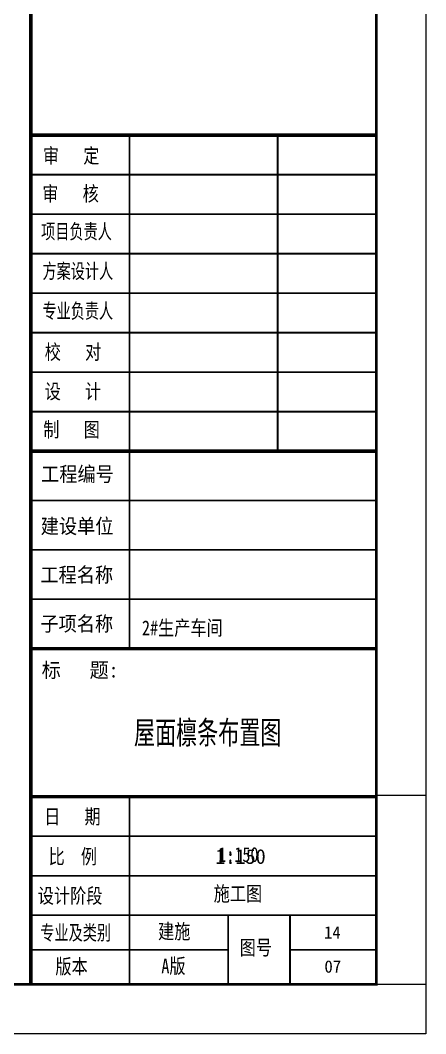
# Model space of a CAD drawing. Header units: millimetres. Extents: x 19781 to 898973, y -947928 to -267362.
# Drawn here: x 553155 to 565476, y -635803 to -605011 of the extents above; entities that cross this region are included whole.
import ezdxf
from ezdxf.enums import TextEntityAlignment as Align

# ---------------------------------------------------------------- set-up
doc = ezdxf.new("R2010")
doc.units = ezdxf.units.MM
doc.header["$LTSCALE"] = 100
for name, color, linetype, lineweight in [('BORDER', 7, 'Continuous', 18), ('BZ_标准图框', 7, 'Continuous', 18), ('PUB_TITLE', 4, 'Continuous', 18), ('TK(图框线)', 45, 'Continuous', 18)]:
    doc.layers.add(name, color=color, linetype=linetype, lineweight=lineweight)
doc.layers.add('VHSoft_barcode', color=7, linetype='Continuous', lineweight=18, plot=False)
doc.styles.add('-宋体', font='')
doc.styles.add('HT', font='', dxfattribs={"width": 0.8})
doc.styles.add('TSSD_REIN', font='tssdeng.shx', dxfattribs={"width": 0.7, "bigfont": 'hztxt.shx'})
doc.styles.get('-宋体').set_extended_font_data('宋体')
doc.styles.get('HT').set_extended_font_data('宋体')

msp = doc.modelspace()

# ---------------------------------------------------------------- linework, layer by layer
at = {"layer": 'BORDER'}
msp.add_lwpolyline([(431826, -635802.53), (431826, -572802.53), (565476, -572802.53), (565476, -635802.53)], close=True, dxfattribs=at)
msp.add_lwpolyline([(435576, -634302.53, 75, 75, 0), (435576, -574302.53, 75, 75, 0), (563976, -574302.53, 75, 75, 0), (563976, -634302.53, 75, 75, 0)], format="xyseb", close=True, dxfattribs=at)
at = {"layer": 'BZ_标准图框'}
for points in [[(553476, -634302.53, 105, 105, 0), (553476, -574302.53, 105, 105, 0)], [(553476, -608502.53, 105, 105, 0), (563976, -608502.53, 105, 105, 0)], [(556476, -624102.53, 52.5, 52.5, 0), (556476, -608502.53, 52.5, 52.5, 0)], [(560976, -618103.77, 52.5, 52.5, 0), (560976, -608502.53, 52.5, 52.5, 0)], [(553476, -609702.53, 52.5, 52.5, 0), (563976, -609702.53, 52.5, 52.5, 0)], [(553476, -610902.53, 52.5, 52.5, 0), (563976, -610902.53, 52.5, 52.5, 0)], [(553476, -612102.53, 52.5, 52.5, 0), (563976, -612102.53, 52.5, 52.5, 0)], [(553476, -613302.53, 52.5, 52.5, 0), (563976, -613302.53, 52.5, 52.5, 0)], [(553476, -614502.53, 52.5, 52.5, 0), (563976, -614502.53, 52.5, 52.5, 0)], [(553476, -615702.53, 52.5, 52.5, 0), (563976, -615702.53, 52.5, 52.5, 0)], [(553476, -616902.53, 52.5, 52.5, 0), (563976, -616902.53, 52.5, 52.5, 0)], [(553476, -616902.53, 52.5, 52.5, 0), (563976, -616902.53, 52.5, 52.5, 0)], [(553476, -618102.53, 105, 105, 0), (563976, -618102.53, 105, 105, 0)], [(553476, -619602.53, 52.5, 52.5, 0), (563976, -619602.53, 52.5, 52.5, 0)], [(553476, -621102.53, 52.5, 52.5, 0), (563976, -621102.53, 52.5, 52.5, 0)], [(553476, -622602.53, 52.5, 52.5, 0), (563976, -622602.53, 52.5, 52.5, 0)], [(553476, -624102.53, 105, 105, 0), (563976, -624102.53, 105, 105, 0)], [(553476, -628602.53, 105, 105, 0), (563976, -628602.53, 105, 105, 0)], [(556476, -632202.53, 52.5, 52.5, 0), (556476, -628602.53, 52.5, 52.5, 0)], [(553476, -629802.53, 52.5, 52.5, 0), (563976, -629802.53, 52.5, 52.5, 0)], [(553476, -631002.53, 52.5, 52.5, 0), (563976, -631002.53, 52.5, 52.5, 0)], [(553476, -632202.53, 52.5, 52.5, 0), (563976, -632202.53, 52.5, 52.5, 0)], [(553476, -632202.53, 52.5, 52.5, 0), (563976, -632202.53, 52.5, 52.5, 0)], [(556476, -634302.53, 52.5, 52.5, 0), (556476, -632202.53, 52.5, 52.5, 0)], [(559476, -634302.53, 52.5, 52.5, 0), (559476, -632202.53, 52.5, 52.5, 0)], [(561351, -634302.53, 52.5, 52.5, 0), (561351, -632202.53, 52.5, 52.5, 0)], [(553476, -633252.53, 52.5, 52.5, 0), (559476, -633252.53, 52.5, 52.5, 0)], [(561351, -633252.53, 52.5, 52.5, 0), (563976, -633252.53, 52.5, 52.5, 0)]]:
    msp.add_lwpolyline(points, format="xyseb", dxfattribs=at)
at = {"layer": 'VHSoft_barcode'}
msp.add_lwpolyline([(563976, -634302.53), (563976, -628552.53), (565476, -628552.53), (565476, -634302.53)], close=True, dxfattribs=at)

# ---------------------------------------------------------------- texts
at = {"layer": 'BZ_标准图框', "style": 'HT'}
for s, width, p in [('项目负责人', 0.7, (553790.18, -611651.62)), ('方案设计人', 0.7, (553830.23, -612855.8)), ('专业负责人', 0.7, (553828.36, -614065.55)), ('工程编号', 0.9, (553788.97, -619024.79)), ('建设单位', 0.9, (553777.95, -620605.4)), ('工程名称', 0.9, (553767.65, -622084.3)), ('子项名称', 0.9, (553767.65, -623570.89)), ('设计阶段', 0.8, (553687.93, -631836.62)), ('专业及类别', 0.7, (553765.33, -632955.99)), ('图号', 0.8, (559822.28, -633409.58))]:
    msp.add_text(s, height=450, dxfattribs=dict(at, width=width)).set_placement(p)
at = {"layer": 'BZ_标准图框', "char_height": 450, "attachment_point": 7, "style": 'HT'}
for s, insert, width in [('审   定', (553844.07, -609402), 2583), ('审   核', (553824.39, -610555.14), 2589), ('校   对', (553898.51, -615363.26), 2622), ('设   计', (553896.32, -616563.27), 2613), ('制   图', (553855.81, -617719.51), 2589), ('{\\W0.95;标   题:}', (553804.92, -625028.4), 3423.5625), ('日   期', (553880.29, -629480.28), 2475), ('比  例', (554016.55, -630692.58), 2127), ('版本 ', (554222.63, -634034.64), 1503)]:
    msp.add_mtext(s, dxfattribs=dict(at, insert=insert, width=width))
at = {"layer": 'PUB_TITLE', "color": 150, "style": 'TSSD_REIN', "width": 0.8}
msp.add_text('屋面檩条布置图', height=800.04, dxfattribs=at).set_placement((558851.01, -627080.31), align=Align.CENTER)
at = {"layer": 'TK(图框线)', "style": 'HT', "width": 0.8}
for s, p in [('2#生产车间', (556853.31, -623695.71)), ('1:150', (559170.11, -630581.7)), ('施工图', (559032.17, -631770.94)), ('建施', (557343.43, -632918.18)), ('A版', (557442.45, -633968.41))]:
    msp.add_text(s, height=450, dxfattribs=at).set_placement(p)
at = {"layer": 'TK(图框线)', "style": 'HT'}
msp.add_text('1:150', height=450, dxfattribs=at).set_placement((559083.23, -630643.02))
at = {"layer": 'TK(图框线)', "style": '-宋体'}
for s, p in [('14', (562639.03, -632911.02)), ('07', (562651.98, -633948.27))]:
    msp.add_text(s, height=375, dxfattribs=at).set_placement(p, align=Align.CENTER)

doc.saveas('drawing.dxf')
